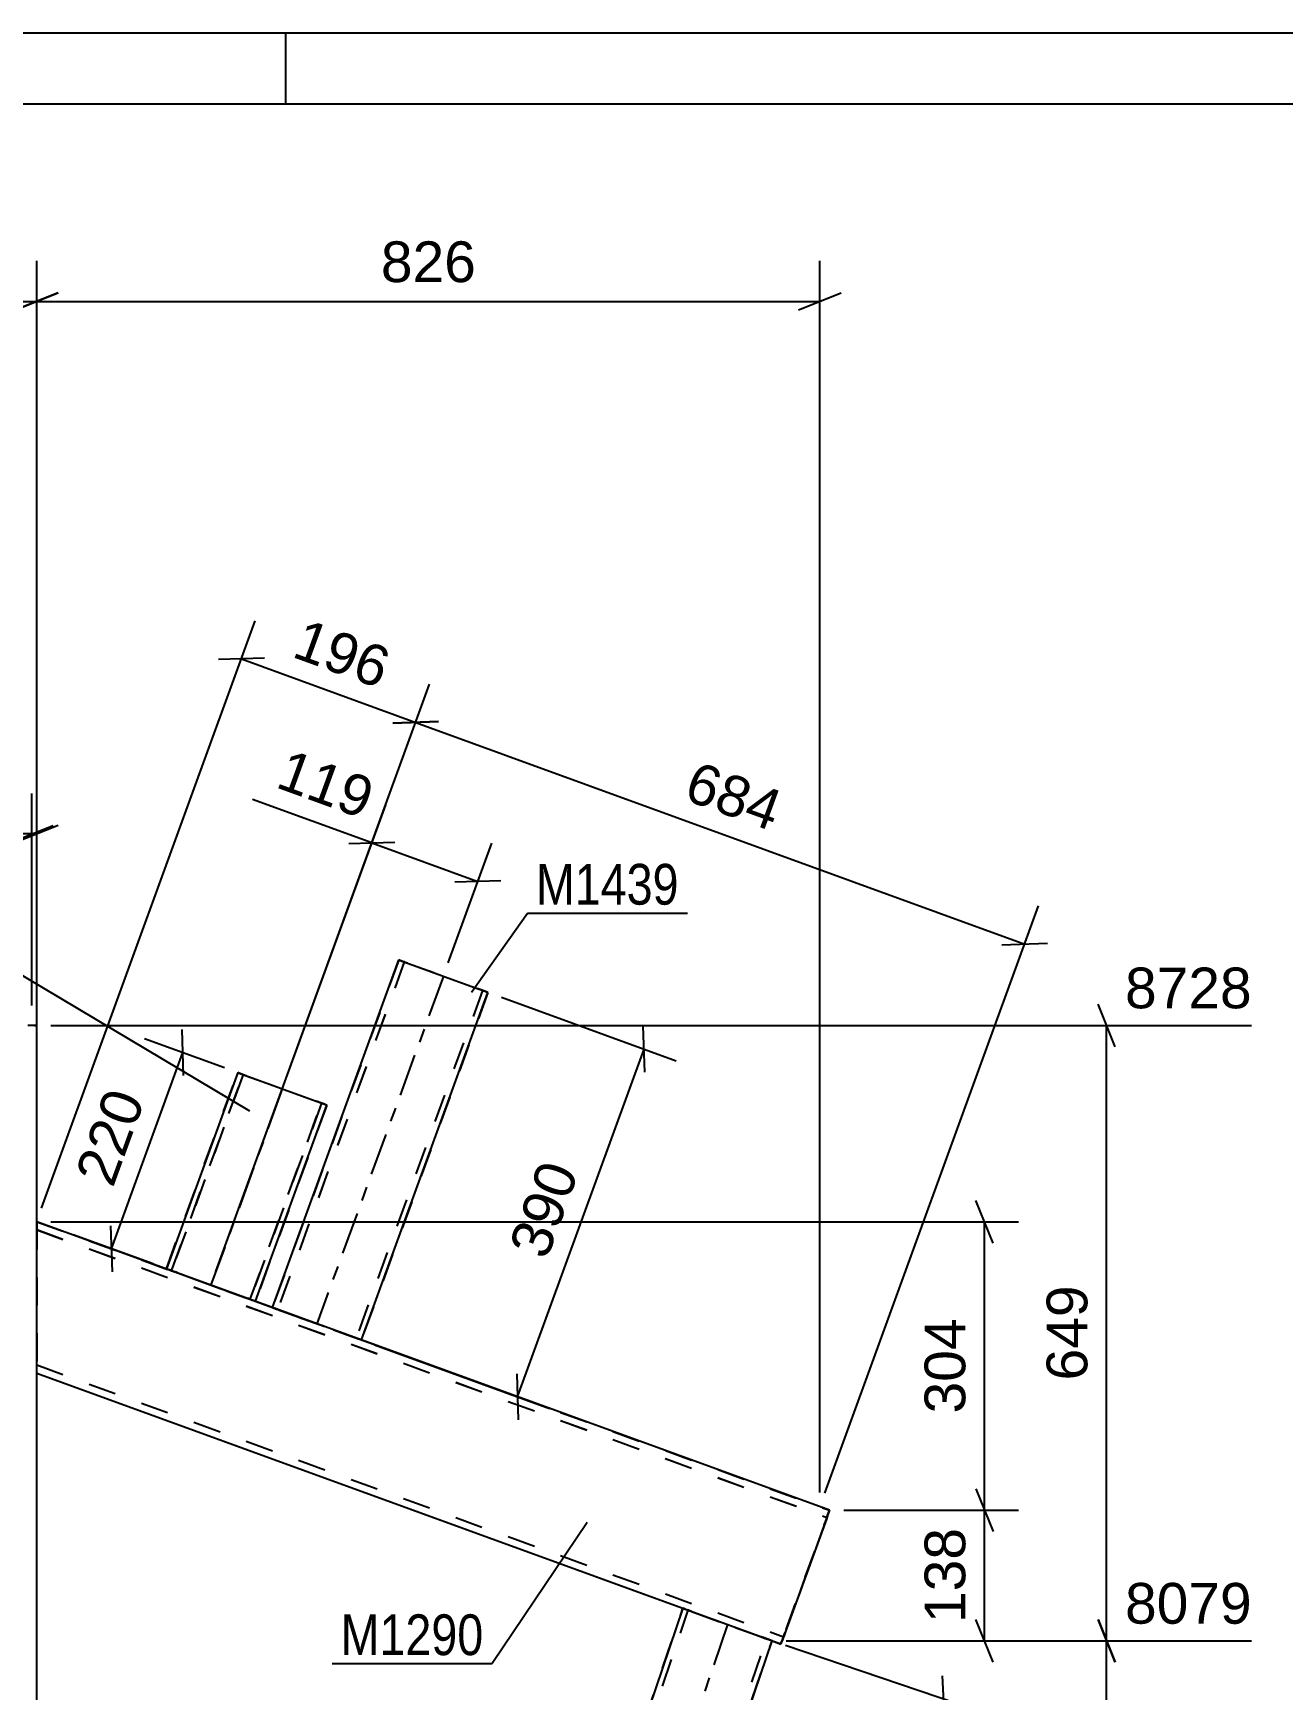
# Model space of a CAD drawing. Header units: millimetres. Extents: x -184 to 657, y -238 to 356.
# Drawn here: x 219.4 to 307.2, y 239.4 to 355.8 of the extents above; entities that cross this region are included whole.
import ezdxf

# ---------------------------------------------------------------- set-up
doc = ezdxf.new("R2010")
doc.units = ezdxf.units.MM
doc.linetypes.add('DXK_LINE_DOT2', pattern=[3.9198, 1.9599, -1.9599])
doc.linetypes.add('DXK_LINE_DOT3', pattern=[5.9187, 2.979, -0.9799, 0.9799, -0.9799])
doc.styles.add('Arial', font='ARIAL.TTF', dxfattribs={"height": 0.2})
doc.styles.add('Arial Narrow', font='ARIALN.TTF', dxfattribs={"height": 0.2})

# ---------------------------------------------------------------- blocks, each defined once
blk = doc.blocks.new('Unknown-284935071-1134')
at = {"color": 5, "linetype": 'Continuous'}
for p, q in [((657.12, 355.82), (-183.88, 355.82)), ((237.12, 350.82), (237.12, 355.82)), ((652.12, 350.82), (-178.88, 350.82))]:
    blk.add_line(p, q, dxfattribs=at)
blk = doc.blocks.new('Part-284935071-4205 - 4113')
at = {"color": 2, "linetype": 'Continuous'}
for p, q in [((265.04, 245.09), (219.61, 110.93)), ((219.61, 90.14), (271.31, 242.81))]:
    blk.add_line(p, q, dxfattribs=at)
at = {"color": 7, "linetype": 'DXK_LINE_DOT2'}
for p, q in [((219.61, 110.93), (265.04, 245.09)), ((219.61, 109.68), (265.42, 244.96)), ((219.61, 109.68), (265.42, 244.96)), ((265.04, 245.09), (265.04, 245.09)), ((265.04, 245.09), (265.1, 245.07)), ((265.1, 245.07), (265.04, 245.09)), ((265.1, 245.07), (265.26, 245.01)), ((265.26, 245.01), (265.1, 245.07)), ((265.26, 245.01), (265.5, 244.93)), ((265.44, 244.95), (265.26, 245.01)), ((265.42, 244.96), (265.42, 244.96)), ((265.44, 244.95), (265.42, 244.96)), ((265.42, 244.96), (265.44, 244.95)), ((265.53, 244.92), (265.44, 244.95)), ((265.44, 244.95), (265.5, 244.92)), ((265.65, 244.87), (265.44, 244.95)), ((265.5, 244.93), (265.79, 244.82)), ((265.5, 244.92), (265.53, 244.92)), ((265.65, 244.87), (265.53, 244.92)), ((265.53, 244.92), (265.65, 244.87)), ((265.65, 244.87), (270.55, 243.09)), ((265.65, 244.87), (270.7, 243.03)), ((265.65, 244.87), (270.7, 243.04)), ((265.79, 244.82), (270.55, 243.09)), ((219.61, 91.39), (270.93, 242.95)), ((219.61, 91.39), (270.93, 242.95)), ((219.61, 90.14), (271.31, 242.81)), ((270.55, 243.09), (270.84, 242.98)), ((270.82, 242.99), (270.55, 243.09)), ((270.82, 242.99), (270.7, 243.04)), ((270.7, 243.03), (270.82, 242.99)), ((270.82, 242.99), (270.9, 242.96)), ((270.9, 242.96), (270.82, 242.99)), ((271.09, 242.89), (270.82, 242.99)), ((270.84, 242.98), (271.09, 242.89)), ((270.9, 242.96), (270.93, 242.95)), ((270.93, 242.95), (270.9, 242.96)), ((270.93, 242.95), (270.93, 242.95)), ((271.09, 242.89), (271.25, 242.83)), ((271.25, 242.83), (271.09, 242.89)), ((271.25, 242.83), (271.31, 242.81)), ((271.31, 242.81), (271.25, 242.83)), ((271.31, 242.81), (271.31, 242.81))]:
    blk.add_line(p, q, dxfattribs=at)
at = {"color": 7, "linetype": 'DXK_LINE_DOT3'}
blk.add_line((268.17, 243.95), (219.61, 100.53), dxfattribs=at)
blk = doc.blocks.new('Part-284935071-4169 - 4113')
at = {"color": 7, "linetype": 'DXK_LINE_DOT2'}
for p, q in [((219.45, 286.07), (218.98, 286.07)), ((219.61, 286.07), (219.45, 286.07))]:
    blk.add_line(p, q, dxfattribs=at)
at = {"color": 2, "linetype": 'Continuous'}
for p, q in [((219.45, 286.07), (219.27, 286.07)), ((219.45, 286.07), (219.61, 286.07)), ((219.61, 27), (219.61, 286.07))]:
    blk.add_line(p, q, dxfattribs=at)
blk = doc.blocks.new('Part-284935071-4230 - 4113')
at = {"color": 2, "linetype": 'Continuous'}
for p, q in [((233.75, 282.75), (228.73, 268.96)), ((233.75, 282.75), (233.8, 282.73)), ((233.8, 282.73), (233.97, 282.67)), ((233.97, 282.67), (234.21, 282.58)), ((234.21, 282.58), (234.5, 282.48)), ((234.5, 282.48), (239.26, 280.75)), ((239.26, 280.75), (239.55, 280.64)), ((234.99, 266.68), (240.01, 280.47)), ((239.55, 280.64), (239.79, 280.55)), ((239.79, 280.55), (239.95, 280.49)), ((239.95, 280.49), (240.01, 280.47)), ((228.78, 268.94), (228.73, 268.96)), ((228.73, 268.96), (228.78, 268.94)), ((228.95, 268.88), (228.78, 268.94)), ((228.78, 268.94), (228.95, 268.88)), ((229.19, 268.79), (228.95, 268.88)), ((228.95, 268.88), (229.1, 268.82)), ((229.13, 268.81), (229.1, 268.82)), ((229.21, 268.78), (229.13, 268.81)), ((229.48, 268.69), (229.19, 268.79)), ((229.33, 268.74), (229.21, 268.78)), ((229.33, 268.74), (234.38, 266.9)), ((229.48, 268.69), (234.24, 266.95)), ((234.53, 266.85), (234.24, 266.95)), ((234.51, 266.86), (234.38, 266.9)), ((234.59, 266.83), (234.51, 266.86)), ((234.77, 266.76), (234.53, 266.85)), ((234.62, 266.82), (234.59, 266.83)), ((234.62, 266.82), (234.77, 266.76)), ((234.77, 266.76), (234.93, 266.7)), ((234.93, 266.7), (234.77, 266.76)), ((234.93, 266.7), (234.99, 266.68)), ((234.99, 266.68), (234.93, 266.7))]:
    blk.add_line(p, q, dxfattribs=at)
at = {"color": 7, "linetype": 'DXK_LINE_DOT2'}
for p, q in [((228.73, 268.96), (233.75, 282.75)), ((229.1, 268.82), (234.12, 282.61)), ((234.12, 282.61), (229.1, 268.82)), ((233.75, 282.75), (233.75, 282.75)), ((233.8, 282.73), (233.75, 282.75)), ((233.97, 282.67), (233.8, 282.73)), ((234.15, 282.6), (233.97, 282.67)), ((234.12, 282.61), (234.12, 282.61)), ((234.12, 282.61), (234.15, 282.6)), ((234.15, 282.6), (234.12, 282.61)), ((234.15, 282.6), (234.21, 282.58)), ((234.21, 282.58), (234.15, 282.6)), ((234.35, 282.53), (234.15, 282.6)), ((234.21, 282.58), (234.23, 282.57)), ((234.35, 282.53), (234.21, 282.58)), ((234.23, 282.57), (234.35, 282.53)), ((234.35, 282.53), (239.26, 280.74)), ((234.35, 282.53), (239.4, 280.69)), ((234.35, 282.53), (239.4, 280.69)), ((239.52, 280.65), (239.26, 280.74)), ((239.4, 280.69), (239.52, 280.65)), ((239.52, 280.65), (239.4, 280.69)), ((234.62, 266.82), (239.64, 280.61)), ((239.64, 280.61), (234.62, 266.82)), ((240.01, 280.47), (234.99, 266.68)), ((239.52, 280.65), (239.61, 280.62)), ((239.61, 280.62), (239.52, 280.65)), ((239.79, 280.55), (239.52, 280.65)), ((239.61, 280.62), (239.64, 280.61)), ((239.64, 280.61), (239.61, 280.62)), ((239.64, 280.61), (239.64, 280.61)), ((239.95, 280.49), (239.79, 280.55)), ((240.01, 280.47), (239.95, 280.49)), ((240.01, 280.47), (240.01, 280.47)), ((228.73, 268.96), (228.73, 268.96)), ((229.1, 268.82), (229.1, 268.82)), ((229.1, 268.82), (229.13, 268.81)), ((229.1, 268.82), (229.13, 268.81)), ((229.13, 268.81), (229.19, 268.79)), ((229.13, 268.81), (229.19, 268.79)), ((229.19, 268.79), (229.21, 268.78)), ((229.19, 268.79), (229.33, 268.74)), ((229.21, 268.78), (229.33, 268.74)), ((229.33, 268.74), (234.24, 266.95)), ((229.33, 268.74), (234.38, 266.9)), ((234.24, 266.95), (234.62, 266.82)), ((234.38, 266.9), (234.51, 266.86)), ((234.51, 266.86), (234.59, 266.83)), ((234.59, 266.83), (234.62, 266.82)), ((234.62, 266.82), (234.62, 266.82)), ((234.99, 266.68), (234.99, 266.68))]:
    blk.add_line(p, q, dxfattribs=at)
at = {"color": 7, "linetype": 'DXK_LINE_DOT3'}
blk.add_line((236.88, 281.61), (231.86, 267.82), dxfattribs=at)
blk = doc.blocks.new('Part-284935071-4268 - 4113')
at = {"color": 2, "linetype": 'Continuous'}
for p, q in [((275.35, 251.98), (219.61, 272.27)), ((219.61, 261.63), (271.93, 242.59)), ((219.61, 261.63), (265.04, 245.09)), ((275.24, 251.69), (275.13, 251.36)), ((275.32, 251.91), (275.24, 251.69)), ((275.35, 251.98), (275.32, 251.91)), ((275.13, 251.36), (272.16, 243.21)), ((271.31, 242.81), (271.93, 242.58)), ((271.96, 242.66), (271.93, 242.59)), ((271.93, 242.58), (271.93, 242.59)), ((271.93, 242.58), (271.93, 242.59)), ((272.04, 242.88), (271.96, 242.66)), ((272.16, 243.21), (272.04, 242.88))]:
    blk.add_line(p, q, dxfattribs=at)
at = {"color": 7, "linetype": 'DXK_LINE_DOT2'}
for p, q in [((219.61, 272.27), (219.61, 261.63)), ((219.61, 272.27), (275.35, 251.98)), ((219.61, 271.71), (275.17, 251.48)), ((219.61, 271.7), (275.17, 251.48)), ((219.61, 262.2), (272.11, 243.09)), ((219.61, 262.2), (272.11, 243.09)), ((275.17, 251.48), (275.24, 251.69)), ((275.24, 251.69), (275.32, 251.91)), ((275.32, 251.91), (275.35, 251.98)), ((275.35, 251.98), (275.35, 251.98)), ((275.17, 251.48), (272.16, 243.2)), ((275.06, 251.17), (272.23, 243.4)), ((272.3, 243.59), (275.06, 251.17)), ((275.06, 251.17), (275.16, 251.44)), ((275.12, 251.33), (275.06, 251.17)), ((275.16, 251.44), (275.12, 251.33)), ((275.16, 251.44), (275.17, 251.48)), ((275.17, 251.48), (275.16, 251.44)), ((275.17, 251.48), (275.17, 251.48)), ((265.04, 245.09), (271.31, 242.81)), ((272.3, 243.59), (272.13, 243.12)), ((272.3, 243.59), (272.3, 243.59)), ((271.93, 242.59), (271.96, 242.66)), ((271.96, 242.66), (272.04, 242.88)), ((272.04, 242.88), (272.16, 243.2)), ((272.11, 243.09), (272.13, 243.13)), ((272.13, 243.12), (272.11, 243.09)), ((272.11, 243.09), (272.11, 243.09)), ((272.13, 243.13), (272.17, 243.23)), ((272.17, 243.23), (272.23, 243.4))]:
    blk.add_line(p, q, dxfattribs=at)
blk = doc.blocks.new('Part-284935071-4281 - 4113')
at = {"color": 2, "linetype": 'Continuous'}
for p, q in [((236.18, 266.24), (245.07, 290.67)), ((245.07, 290.67), (245.13, 290.65)), ((245.13, 290.65), (245.29, 290.59)), ((245.29, 290.59), (245.54, 290.5)), ((245.54, 290.5), (245.83, 290.4)), ((245.83, 290.4), (250.59, 288.67)), ((242.45, 263.96), (251.34, 288.39)), ((250.59, 288.67), (250.87, 288.56)), ((250.87, 288.56), (251.12, 288.47)), ((251.12, 288.47), (251.28, 288.41)), ((251.28, 288.41), (251.34, 288.39))]:
    blk.add_line(p, q, dxfattribs=at)
at = {"color": 7, "linetype": 'DXK_LINE_DOT2'}
for p, q in [((245.07, 290.67), (236.18, 266.23)), ((245.45, 290.54), (236.56, 266.1)), ((245.45, 290.53), (236.56, 266.1)), ((245.07, 290.67), (245.07, 290.67)), ((245.13, 290.65), (245.07, 290.67)), ((245.29, 290.59), (245.13, 290.65)), ((245.48, 290.52), (245.29, 290.59)), ((245.45, 290.53), (245.45, 290.54)), ((245.48, 290.53), (245.45, 290.54)), ((245.45, 290.53), (245.48, 290.52)), ((245.54, 290.5), (245.48, 290.53)), ((245.48, 290.52), (245.54, 290.5)), ((245.68, 290.45), (245.48, 290.52)), ((245.54, 290.5), (245.56, 290.49)), ((245.68, 290.45), (245.54, 290.5)), ((245.56, 290.49), (245.68, 290.45)), ((245.68, 290.45), (250.59, 288.66)), ((245.68, 290.45), (250.73, 288.61)), ((245.68, 290.45), (250.73, 288.61)), ((250.96, 288.53), (242.07, 264.09)), ((250.96, 288.53), (242.07, 264.09)), ((251.34, 288.39), (242.44, 263.95)), ((250.85, 288.57), (250.59, 288.66)), ((250.73, 288.61), (250.85, 288.57)), ((250.85, 288.57), (250.73, 288.61)), ((250.85, 288.57), (250.93, 288.54)), ((250.93, 288.54), (250.85, 288.57)), ((251.12, 288.47), (250.85, 288.57)), ((250.93, 288.54), (250.96, 288.53)), ((250.96, 288.53), (250.93, 288.54)), ((250.96, 288.53), (250.96, 288.53)), ((251.28, 288.41), (251.12, 288.47)), ((251.34, 288.39), (251.28, 288.41)), ((251.34, 288.39), (251.34, 288.39)), ((236.18, 266.24), (236.18, 266.24)), ((236.18, 266.23), (236.18, 266.24)), ((236.24, 266.21), (236.18, 266.24)), ((236.18, 266.23), (236.24, 266.21)), ((236.4, 266.16), (236.24, 266.21)), ((236.24, 266.21), (236.4, 266.15)), ((236.64, 266.07), (236.4, 266.16)), ((236.4, 266.15), (236.64, 266.07)), ((236.56, 266.1), (236.56, 266.1)), ((236.56, 266.1), (236.58, 266.09)), ((236.58, 266.09), (236.56, 266.1)), ((236.58, 266.09), (236.67, 266.06)), ((236.67, 266.06), (236.58, 266.09)), ((236.93, 265.96), (236.64, 266.07)), ((236.64, 266.07), (236.93, 265.96)), ((236.67, 266.06), (236.79, 266.01)), ((236.79, 266.01), (236.67, 266.06)), ((236.79, 266.01), (241.84, 264.18)), ((236.79, 266.01), (241.84, 264.18)), ((236.93, 265.96), (241.69, 264.23)), ((236.93, 265.96), (241.69, 264.23)), ((241.69, 264.23), (241.98, 264.12)), ((241.98, 264.12), (241.69, 264.23)), ((241.84, 264.18), (241.96, 264.13)), ((241.96, 264.13), (241.84, 264.18)), ((241.96, 264.13), (242.04, 264.1)), ((242.04, 264.1), (241.96, 264.13)), ((241.98, 264.12), (242.22, 264.03)), ((242.22, 264.04), (241.98, 264.12)), ((242.04, 264.1), (242.07, 264.09)), ((242.07, 264.09), (242.04, 264.1)), ((242.07, 264.09), (242.07, 264.09)), ((242.39, 263.98), (242.22, 264.04)), ((242.22, 264.03), (242.39, 263.98)), ((242.39, 263.98), (242.44, 263.95)), ((242.44, 263.96), (242.39, 263.98)), ((242.44, 263.96), (242.45, 263.96)), ((242.44, 263.95), (242.44, 263.96))]:
    blk.add_line(p, q, dxfattribs=at)
at = {"color": 7, "linetype": 'DXK_LINE_DOT3'}
blk.add_line((248.21, 289.53), (239.31, 265.1), dxfattribs=at)
blk = doc.blocks.new('StraightDimension-284935071-4551 - 4113')
at = {"color": 7, "linetype": 'Continuous'}
for p, q in [((272.25, 242.49), (285.66, 237.95)), ((283.47, 237.11), (283.3, 240.34))]:
    blk.add_line(p, q, dxfattribs=at)
blk = doc.blocks.new('StraightDimension-284935071-4352 - 4113')
at = {"color": 7, "linetype": 'Continuous'}
for p, q in [((186.27, 274.76), (186.27, 339.82)), ((219.61, 273.29), (219.61, 339.82)), ((187.77, 337.57), (184.77, 336.37)), ((186.27, 336.97), (219.61, 336.97)), ((218.11, 336.37), (221.11, 337.57))]:
    blk.add_line(p, q, dxfattribs=at)
at = {"color": 0}
blk.add_wipeout([(206.88, 337.72), (206.88, 341.92), (199.01, 341.92), (199.01, 337.72)], dxfattribs=at)
at = {"color": 3, "style": 'Arial'}
blk.add_text('500', height=2.865, dxfattribs=at).set_placement((199.61, 338.32))
blk = doc.blocks.new('StraightDimension-284935071-4322 - 4113')
at = {"color": 7, "linetype": 'Continuous'}
for p, q in [((219.27, 287.47), (219.27, 302.38)), ((219.61, 287.07), (219.61, 302.38)), ((219.27, 299.53), (215.2, 299.53)), ((219.27, 299.53), (215.2, 299.53)), ((217.77, 298.93), (220.77, 300.13)), ((221.11, 300.13), (218.11, 298.93)), ((219.27, 299.53), (219.61, 299.53))]:
    blk.add_line(p, q, dxfattribs=at)
at = {"color": 0}
blk.add_wipeout([(218.75, 300.28), (218.75, 304.48), (215.72, 304.48), (215.72, 300.28)], dxfattribs=at)
at = {"color": 3, "style": 'Arial Narrow'}
blk.add_text('5', height=2.86, dxfattribs=at).set_placement((216.32, 300.88))
blk = doc.blocks.new('StraightDimension-284935071-4462 - 4113')
at = {"color": 7, "linetype": 'Continuous'}
for p, q in [((295.43, 284.57), (294.23, 287.57)), ((220.61, 286.07), (305.02, 286.07)), ((294.83, 242.81), (294.83, 286.07)), ((294.23, 244.31), (295.43, 241.31)), ((272.31, 242.81), (305.02, 242.81))]:
    blk.add_line(p, q, dxfattribs=at)
at = {"color": 0}
blk.add_wipeout([(294.08, 268.38), (289.88, 268.38), (289.88, 260.51), (294.08, 260.51)], dxfattribs=at)
at = {"color": 3, "style": 'Arial'}
blk.add_text('649', height=2.865, rotation=90.0002, dxfattribs=at).set_placement((293.48, 261.11))
at = {"color": 0, "linetype": 'Continuous'}
blk.add_wipeout([(305.62, 286.67), (305.62, 290.87), (295.53, 290.87), (295.53, 286.67)], dxfattribs=at)
at = {"color": 3, "linetype": 'Continuous', "style": 'Arial'}
blk.add_text('8728', height=2.865, dxfattribs=at).set_placement((296.13, 287.27))
blk = doc.blocks.new('StraightDimension-284935071-4372 - 4113')
at = {"color": 7, "linetype": 'Continuous'}
for p, q in [((219.61, 273.29), (219.61, 339.82)), ((274.68, 253.24), (274.68, 339.82)), ((221.11, 337.57), (218.11, 336.37)), ((219.61, 336.97), (274.68, 336.97)), ((273.18, 336.37), (276.18, 337.57))]:
    blk.add_line(p, q, dxfattribs=at)
at = {"color": 0}
blk.add_wipeout([(251.08, 337.72), (251.08, 341.92), (243.21, 341.92), (243.21, 337.72)], dxfattribs=at)
at = {"color": 3, "style": 'Arial'}
blk.add_text('826', height=2.865, dxfattribs=at).set_placement((243.81, 338.32))
blk = doc.blocks.new('StraightDimension-284935071-4463 - 4113')
at = {"color": 7, "linetype": 'Continuous'}
for p, q in [((295.43, 241.31), (294.23, 244.31)), ((272.31, 242.81), (305.02, 242.81)), ((294.83, 90.14), (294.83, 242.81))]:
    blk.add_line(p, q, dxfattribs=at)
at = {"color": 0, "linetype": 'Continuous'}
blk.add_wipeout([(305.62, 243.41), (305.62, 247.61), (295.53, 247.61), (295.53, 243.41)], dxfattribs=at)
at = {"color": 3, "linetype": 'Continuous', "style": 'Arial'}
blk.add_text('8079', height=2.865, dxfattribs=at).set_placement((296.13, 244.01))
blk = doc.blocks.new('StraightDimension-284935071-9198 - 4113')
at = {"color": 7, "linetype": 'Continuous'}
for p, q in [((237.22, 282.55), (244.15, 301.58)), ((241.56, 298.85), (244.79, 298.95)), ((243.17, 298.9), (250.63, 296.19)), ((248.55, 290.47), (251.6, 298.87)), ((252.24, 296.24), (249.01, 296.14))]:
    blk.add_line(p, q, dxfattribs=at)
at = {"color": 0}
blk.add_wipeout([(242.93, 299.79), (244.37, 303.73), (236.98, 306.42), (235.54, 302.48)], dxfattribs=at)
at = {"color": 7, "linetype": 'Continuous'}
blk.add_line((243.17, 298.9), (234.79, 301.95), dxfattribs=at)
blk.add_line((243.17, 298.9), (234.79, 301.95), dxfattribs=at)
at = {"color": 3, "style": 'Arial'}
blk.add_text('119', height=2.865, rotation=-20.002, dxfattribs=at).set_placement((236.31, 302.84))
blk = doc.blocks.new('StraightDimension-284935071-10612 - 4113')
at = {"color": 7, "linetype": 'Continuous'}
for p, q in [((232.2, 268.76), (247.23, 310.05)), ((247.87, 307.43), (244.64, 307.32)), ((246.26, 307.37), (289.08, 291.79)), ((275.03, 253.18), (290.05, 294.47)), ((287.46, 291.74), (290.69, 291.84))]:
    blk.add_line(p, q, dxfattribs=at)
at = {"color": 0}
blk.add_wipeout([(271.62, 298.94), (273.06, 302.89), (265.66, 305.58), (264.22, 301.63)], dxfattribs=at)
at = {"color": 3, "style": 'Arial'}
blk.add_text('684', height=2.865, rotation=-20.002, dxfattribs=at).set_placement((264.99, 301.99))
blk = doc.blocks.new('StraightDimension-284935071-10613 - 4113')
at = {"color": 7, "linetype": 'Continuous'}
for p, q in [((219.95, 273.21), (234.98, 314.51)), ((235.62, 311.88), (232.39, 311.78)), ((234.01, 311.83), (246.26, 307.37)), ((232.2, 268.76), (247.23, 310.05)), ((244.64, 307.32), (247.87, 307.43))]:
    blk.add_line(p, q, dxfattribs=at)
at = {"color": 0}
blk.add_wipeout([(244.09, 308.96), (245.52, 312.91), (238.13, 315.6), (236.69, 311.65)], dxfattribs=at)
at = {"color": 3, "style": 'Arial'}
blk.add_text('196', height=2.865, rotation=-20.002, dxfattribs=at).set_placement((237.46, 312.01))
blk = doc.blocks.new('StraightDimension-284935071-10658 - 4113')
at = {"color": 7, "linetype": 'Continuous'}
for p, q in [((252.28, 288.05), (264.57, 283.58)), ((262.36, 282.78), (262.26, 286.01)), ((253.42, 259.96), (262.31, 284.4)), ((243.35, 263.62), (255.67, 259.14)), ((253.37, 261.57), (253.47, 258.35))]:
    blk.add_line(p, q, dxfattribs=at)
at = {"color": 0}
blk.add_wipeout([(258.51, 276.13), (254.56, 277.57), (251.87, 270.17), (255.82, 268.74)], dxfattribs=at)
at = {"color": 3, "style": 'Arial'}
blk.add_text('390', height=2.865, rotation=69.9983, dxfattribs=at).set_placement((255.46, 269.51))
blk = doc.blocks.new('StraightDimension-284935071-10670 - 4113')
at = {"color": 7, "linetype": 'Continuous'}
for p, q in [((229.93, 282.54), (229.83, 285.77)), ((232.81, 283.09), (227.2, 285.13)), ((224.86, 270.37), (229.88, 284.16)), ((224.81, 271.98), (224.91, 268.75)), ((227.79, 269.3), (222.18, 271.34))]:
    blk.add_line(p, q, dxfattribs=at)
at = {"color": 0}
blk.add_wipeout([(228.01, 281.22), (224.06, 282.65), (221.37, 275.26), (225.32, 273.82)], dxfattribs=at)
at = {"color": 3, "style": 'Arial'}
blk.add_text('220', height=2.865, rotation=69.9983, dxfattribs=at).set_placement((224.96, 274.59))
blk = doc.blocks.new('StraightDimension-284935071-11246 - 4113')
at = {"color": 7, "linetype": 'Continuous'}
for p, q in [((286.85, 270.77), (285.65, 273.77)), ((220.61, 272.27), (288.65, 272.27)), ((286.25, 251.98), (286.25, 272.27)), ((285.65, 253.48), (286.85, 250.48)), ((276.35, 251.98), (288.65, 251.98))]:
    blk.add_line(p, q, dxfattribs=at)
at = {"color": 0}
blk.add_wipeout([(285.5, 266.06), (281.3, 266.06), (281.3, 258.19), (285.5, 258.19)], dxfattribs=at)
at = {"color": 3, "style": 'Arial'}
blk.add_text('304', height=2.865, rotation=90.0002, dxfattribs=at).set_placement((284.9, 258.79))
blk = doc.blocks.new('StraightDimension-284935071-11247 - 4113')
at = {"color": 7, "linetype": 'Continuous'}
for p, q in [((285.65, 253.48), (286.85, 250.48)), ((276.35, 251.98), (288.65, 251.98)), ((286.25, 242.81), (286.25, 251.98)), ((286.85, 241.31), (285.65, 244.31)), ((272.31, 242.81), (288.65, 242.81))]:
    blk.add_line(p, q, dxfattribs=at)
at = {"color": 0}
blk.add_wipeout([(285.5, 251.33), (281.3, 251.33), (281.3, 243.46), (285.5, 243.46)], dxfattribs=at)
at = {"color": 3, "style": 'Arial'}
blk.add_text('138', height=2.865, rotation=90.0002, dxfattribs=at).set_placement((284.9, 244.06))
blk = doc.blocks.new('Mark-284935071-4226 - 4113')
at = {"color": 30, "linetype": 'Continuous'}
for p in [(206.4, 290.15), (234.6, 280.03)]:
    blk.add_line(p, (217.65, 290.15), dxfattribs=at)
at = {"color": 0}
blk.add_wipeout([(217.05, 290.75), (217.05, 293.75), (207, 293.75), (207, 290.75)], dxfattribs=at)
blk.add_wipeout([(217.05, 290.75), (217.05, 293.75), (207, 293.75), (207, 290.75)], dxfattribs=at)
at = {"color": 3, "style": 'Arial Narrow'}
blk.add_text('M1450', height=2.863, dxfattribs=at).set_placement((207, 290.75))
blk = doc.blocks.new('Mark-284935071-4277 - 4113')
at = {"color": 30, "linetype": 'Continuous'}
for p, q in [((250.19, 288.41), (254.11, 293.96)), ((254.11, 293.96), (265.36, 293.96))]:
    blk.add_line(p, q, dxfattribs=at)
at = {"color": 0}
blk.add_wipeout([(264.76, 294.56), (264.76, 297.56), (254.71, 297.56), (254.71, 294.56)], dxfattribs=at)
blk.add_wipeout([(264.76, 294.56), (264.76, 297.56), (254.71, 297.56), (254.71, 294.56)], dxfattribs=at)
at = {"color": 3, "style": 'Arial Narrow'}
blk.add_text('M1439', height=2.863, dxfattribs=at).set_placement((254.71, 294.56))
blk = doc.blocks.new('Mark-284935071-10767 - 4113')
at = {"color": 30, "linetype": 'Continuous'}
for p in [(258.31, 251.12), (240.38, 241.2)]:
    blk.add_line(p, (251.63, 241.2), dxfattribs=at)
at = {"color": 0}
blk.add_wipeout([(251.03, 241.8), (251.03, 244.8), (240.98, 244.8), (240.98, 241.8)], dxfattribs=at)
blk.add_wipeout([(251.03, 241.8), (251.03, 244.8), (240.98, 244.8), (240.98, 241.8)], dxfattribs=at)
at = {"color": 3, "style": 'Arial Narrow'}
blk.add_text('M1290', height=2.863, dxfattribs=at).set_placement((240.98, 241.8))

msp = doc.modelspace()

# ---------------------------------------------------------------- block references
for name in ['Unknown-284935071-1134', 'Part-284935071-4281 - 4113', 'Part-284935071-4169 - 4113', 'Part-284935071-4230 - 4113', 'Part-284935071-4268 - 4113', 'Part-284935071-4205 - 4113']:
    msp.add_blockref(name, (0, 0))

# ---------------------------------------------------------------- next in the draw order: block references
for name in ['StraightDimension-284935071-4352 - 4113', 'StraightDimension-284935071-4551 - 4113']:
    msp.add_blockref(name, (0, 0))

# ---------------------------------------------------------------- next in the draw order: block references
msp.add_blockref('StraightDimension-284935071-4322 - 4113', (0, 0))

# ---------------------------------------------------------------- next in the draw order: block references
msp.add_blockref('StraightDimension-284935071-4462 - 4113', (0, 0))

# ---------------------------------------------------------------- next in the draw order: block references
for name in ['StraightDimension-284935071-4372 - 4113', 'StraightDimension-284935071-4463 - 4113']:
    msp.add_blockref(name, (0, 0))

# ---------------------------------------------------------------- next in the draw order: block references
msp.add_blockref('StraightDimension-284935071-9198 - 4113', (0, 0))

# ---------------------------------------------------------------- next in the draw order: block references
msp.add_blockref('StraightDimension-284935071-10612 - 4113', (0, 0))

# ---------------------------------------------------------------- next in the draw order: block references
msp.add_blockref('StraightDimension-284935071-10613 - 4113', (0, 0))

# ---------------------------------------------------------------- next in the draw order: block references
for name in ['StraightDimension-284935071-10658 - 4113', 'StraightDimension-284935071-10670 - 4113']:
    msp.add_blockref(name, (0, 0))

# ---------------------------------------------------------------- next in the draw order: block references
for name in ['Mark-284935071-4277 - 4113', 'Mark-284935071-4226 - 4113', 'StraightDimension-284935071-11246 - 4113']:
    msp.add_blockref(name, (0, 0))

# ---------------------------------------------------------------- next in the draw order: block references
for name in ['StraightDimension-284935071-11247 - 4113', 'Mark-284935071-10767 - 4113']:
    msp.add_blockref(name, (0, 0))

doc.saveas('drawing.dxf')
